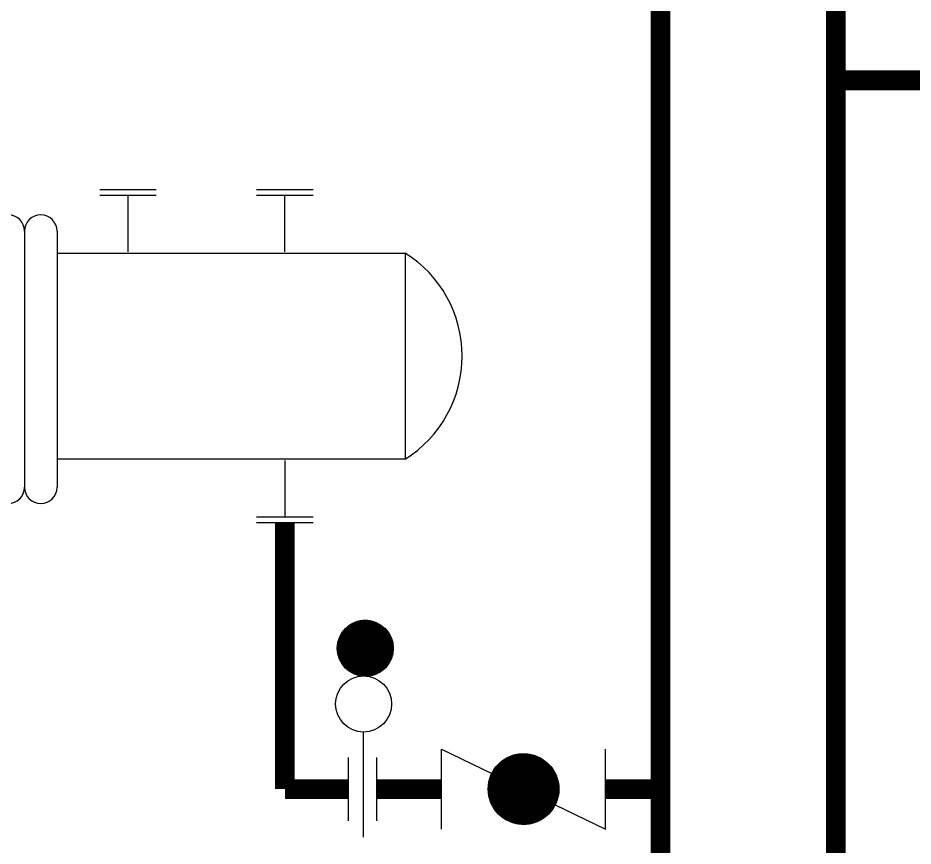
# Model space of a CAD drawing. Extents: x -22909.9 to -22897.8, y -4.7 to 4.1.
# Drawn here: x -22905.617 to -22904.935, y -1.398 to -0.768 of the extents above; entities that cross this region are included whole.
import ezdxf

# ---------------------------------------------------------------- set-up
doc = ezdxf.new("R2010")
doc.units = 0
doc.header["$MEASUREMENT"] = 0
doc.layers.get('0').update_dxf_attribs({"linetype": 'CONTINUOUS'})
doc.layers.add('CALOR', color=1, linetype='CONTINUOUS')
doc.layers.add('DESCARGA', color=5, linetype='CONTINUOUS')

# ---------------------------------------------------------------- blocks, each defined once
blk = doc.blocks.new('*X13')
at = {"color": 0}
for p, q in [((7.65391, 3.76288), (7.68126, 3.79023)), ((7.65391, 3.76306), (7.68109, 3.79023)), ((7.65391, 3.76323), (7.68091, 3.79023)), ((7.65391, 3.76341), (7.68073, 3.79023)), ((7.65391, 3.76359), (7.68056, 3.79023)), ((7.65391, 3.76376), (7.68038, 3.79023)), ((7.65392, 3.76271), (7.68143, 3.79023)), ((7.65392, 3.76395), (7.6802, 3.79023)), ((7.65392, 3.76254), (7.68161, 3.79022)), ((7.65392, 3.76413), (7.68002, 3.79022)), ((7.65393, 3.76236), (7.68178, 3.79022)), ((7.65393, 3.76219), (7.68195, 3.79021)), ((7.65393, 3.76431), (7.67983, 3.79021)), ((7.65393, 3.76449), (7.67965, 3.79021)), ((7.65394, 3.76202), (7.68212, 3.7902)), ((7.65394, 3.76468), (7.67946, 3.7902)), ((7.65395, 3.76186), (7.68229, 3.79019)), ((7.65395, 3.76487), (7.67928, 3.79019)), ((7.65396, 3.76169), (7.68245, 3.79018)), ((7.65396, 3.76505), (7.67909, 3.79018)), ((7.65397, 3.76152), (7.68262, 3.79017)), ((7.65398, 3.76136), (7.68278, 3.79016)), ((7.65398, 3.76524), (7.6789, 3.79016)), ((7.65399, 3.76119), (7.68295, 3.79015)), ((7.65399, 3.76544), (7.67871, 3.79015)), ((7.65401, 3.76103), (7.68311, 3.79014)), ((7.65401, 3.76563), (7.67851, 3.79013)), ((7.65402, 3.76087), (7.68327, 3.79012)), ((7.65403, 3.76582), (7.67832, 3.79012)), ((7.65404, 3.76071), (7.68344, 3.79011)), ((7.65404, 3.76602), (7.67812, 3.7901)), ((7.65405, 3.76055), (7.6836, 3.79009)), ((7.65406, 3.76622), (7.67793, 3.79008)), ((7.65407, 3.76039), (7.68376, 3.79007)), ((7.65409, 3.76023), (7.68391, 3.79005)), ((7.65409, 3.76641), (7.67773, 3.79005)), ((7.65411, 3.76007), (7.68407, 3.79004)), ((7.65411, 3.76661), (7.67753, 3.79003)), ((7.65413, 3.75991), (7.68423, 3.79002)), ((7.65414, 3.76682), (7.67732, 3.79)), ((7.65415, 3.75976), (7.68439, 3.79)), ((7.65416, 3.76702), (7.67712, 3.78998)), ((7.65417, 3.7596), (7.68454, 3.78997)), ((7.65419, 3.75945), (7.6847, 3.78995)), ((7.65419, 3.76723), (7.67691, 3.78995)), ((7.65421, 3.75929), (7.68485, 3.78993)), ((7.65423, 3.76744), (7.67671, 3.78992)), ((7.65424, 3.75914), (7.685, 3.78991)), ((7.65426, 3.75899), (7.68516, 3.78988)), ((7.65426, 3.76765), (7.6765, 3.78988)), ((7.65429, 3.75883), (7.68531, 3.78986)), ((7.65429, 3.76786), (7.67628, 3.78985)), ((7.65431, 3.75868), (7.68546, 3.78983)), ((7.65433, 3.76807), (7.67607, 3.78981)), ((7.65434, 3.75853), (7.68561, 3.7898)), ((7.65437, 3.75838), (7.68576, 3.78978)), ((7.65437, 3.76829), (7.67585, 3.78977)), ((7.65439, 3.75824), (7.68591, 3.78975)), ((7.65441, 3.76851), (7.67563, 3.78973)), ((7.65442, 3.75809), (7.68605, 3.78972)), ((7.65445, 3.75794), (7.6862, 3.78969)), ((7.65446, 3.76873), (7.67541, 3.78968)), ((7.65448, 3.75779), (7.68635, 3.78966)), ((7.6545, 3.76895), (7.67519, 3.78964)), ((7.65451, 3.75765), (7.68649, 3.78963)), ((7.65455, 3.7575), (7.68664, 3.7896)), ((7.65455, 3.76918), (7.67496, 3.78959)), ((7.65458, 3.75736), (7.68678, 3.78956)), ((7.65461, 3.76941), (7.67473, 3.78954)), ((7.65461, 3.75722), (7.68693, 3.78953)), ((7.65464, 3.75707), (7.68707, 3.7895)), ((7.65466, 3.76964), (7.6745, 3.78948)), ((7.65468, 3.75693), (7.68721, 3.78946)), ((7.65471, 3.75679), (7.68735, 3.78943)), ((7.65472, 3.76987), (7.67427, 3.78942)), ((7.65475, 3.75665), (7.68749, 3.78939)), ((7.65478, 3.77011), (7.67403, 3.78936)), ((7.65479, 3.75651), (7.68764, 3.78936)), ((7.65482, 3.75637), (7.68777, 3.78932)), ((7.65484, 3.77035), (7.67379, 3.7893)), ((7.65486, 3.75623), (7.68791, 3.78928)), ((7.6549, 3.75609), (7.68805, 3.78924)), ((7.65491, 3.7706), (7.67355, 3.78923)), ((7.65494, 3.75595), (7.68819, 3.7892)), ((7.65498, 3.75581), (7.68833, 3.78916)), ((7.65498, 3.77084), (7.6733, 3.78916)), ((7.65502, 3.75568), (7.68846, 3.78912)), ((7.65506, 3.7711), (7.67305, 3.78909)), ((7.65506, 3.75554), (7.6886, 3.78908)), ((7.6551, 3.75541), (7.68874, 3.78904)), ((7.65513, 3.77135), (7.67279, 3.78901)), ((7.65514, 3.75527), (7.68887, 3.789)), ((7.65518, 3.75514), (7.68901, 3.78896)), ((7.65522, 3.77161), (7.67253, 3.78892)), ((7.65523, 3.755), (7.68914, 3.78891)), ((7.65527, 3.75487), (7.68927, 3.78887)), ((7.6553, 3.77187), (7.67227, 3.78884)), ((7.65532, 3.75474), (7.6894, 3.78883)), ((7.65536, 3.75461), (7.68954, 3.78878)), ((7.6554, 3.77214), (7.672, 3.78875)), ((7.65541, 3.75447), (7.68967, 3.78874)), ((7.65545, 3.75434), (7.6898, 3.78869)), ((7.65549, 3.77241), (7.67173, 3.78865)), ((7.6555, 3.75421), (7.68993, 3.78864)), ((7.65554, 3.75408), (7.69006, 3.7886)), ((7.65559, 3.75395), (7.69019, 3.78855)), ((7.65559, 3.77269), (7.67145, 3.78855)), ((7.65564, 3.75383), (7.69032, 3.7885)), ((7.65569, 3.7537), (7.69044, 3.78845)), ((7.6557, 3.77298), (7.67116, 3.78844)), ((7.65574, 3.75357), (7.69057, 3.7884)), ((7.65579, 3.75344), (7.6907, 3.78835)), ((7.65581, 3.77327), (7.67087, 3.78833)), ((7.65584, 3.75332), (7.69083, 3.7883)), ((7.65589, 3.75319), (7.69095, 3.78825)), ((7.65593, 3.77356), (7.67058, 3.78821)), ((7.65594, 3.75306), (7.69108, 3.7882)), ((7.65599, 3.75294), (7.6912, 3.78815)), ((7.65605, 3.75282), (7.69133, 3.7881)), ((7.65606, 3.77387), (7.67027, 3.78808)), ((7.6561, 3.75269), (7.69145, 3.78804)), ((7.65615, 3.75257), (7.69157, 3.78799)), ((7.6562, 3.77418), (7.66996, 3.78794)), ((7.65621, 3.75245), (7.6917, 3.78794)), ((7.65626, 3.75232), (7.69182, 3.78788)), ((7.65631, 3.7522), (7.69194, 3.78783)), ((7.65634, 3.7745), (7.66964, 3.7878)), ((7.65637, 3.75208), (7.69206, 3.78777)), ((7.65643, 3.75196), (7.69218, 3.78772)), ((7.65648, 3.75184), (7.6923, 3.78766)), ((7.65649, 3.77483), (7.66931, 3.78765)), ((7.65654, 3.75172), (7.69242, 3.7876)), ((7.6566, 3.7516), (7.69254, 3.78755)), ((7.65665, 3.75148), (7.69266, 3.78749)), ((7.65666, 3.77517), (7.66897, 3.78748)), ((7.65671, 3.75136), (7.69278, 3.78743)), ((7.65677, 3.75124), (7.6929, 3.78737)), ((7.65683, 3.75113), (7.69301, 3.78731)), ((7.65684, 3.77553), (7.66862, 3.78731)), ((7.65689, 3.75101), (7.69313, 3.78725)), ((7.65695, 3.75089), (7.69325, 3.78719)), ((7.65701, 3.75078), (7.69336, 3.78713)), ((7.65703, 3.77589), (7.66825, 3.78712)), ((7.65707, 3.75066), (7.69348, 3.78707)), ((7.65714, 3.75055), (7.69359, 3.78701)), ((7.6572, 3.75043), (7.69371, 3.78694)), ((7.65723, 3.77628), (7.66787, 3.78691)), ((7.65726, 3.75032), (7.69382, 3.78688)), ((7.65732, 3.7502), (7.69394, 3.78682)), ((7.65739, 3.75009), (7.69405, 3.78676)), ((7.65745, 3.74998), (7.69416, 3.78669)), ((7.65746, 3.77668), (7.66746, 3.78668)), ((7.65752, 3.74987), (7.69428, 3.78663)), ((7.65758, 3.74975), (7.69439, 3.78656)), ((7.65765, 3.74964), (7.6945, 3.7865)), ((7.65771, 3.7771), (7.66704, 3.78644)), ((7.65771, 3.74953), (7.69461, 3.78643)), ((7.65778, 3.74942), (7.69472, 3.78636)), ((7.65784, 3.74931), (7.69483, 3.7863)), ((7.65791, 3.7492), (7.69494, 3.78623)), ((7.65798, 3.74909), (7.69505, 3.78616)), ((7.65798, 3.77756), (7.66659, 3.78616)), ((7.65805, 3.74898), (7.69516, 3.78609)), ((7.65812, 3.74888), (7.69527, 3.78603)), ((7.65818, 3.74877), (7.69537, 3.78596)), ((7.65825, 3.74866), (7.69548, 3.78589)), ((7.65829, 3.77805), (7.6661, 3.78585)), ((7.65832, 3.74855), (7.69559, 3.78582)), ((7.65839, 3.74845), (7.69569, 3.78575)), ((7.65846, 3.74834), (7.6958, 3.78568)), ((7.65854, 3.74824), (7.69591, 3.78561)), ((7.65861, 3.74813), (7.69601, 3.78553)), ((7.65865, 3.77858), (7.66556, 3.78549)), ((7.65868, 3.74803), (7.69612, 3.78546)), ((7.65875, 3.74792), (7.69622, 3.78539)), ((7.65882, 3.74782), (7.69632, 3.78532)), ((7.6589, 3.74771), (7.69643, 3.78524)), ((7.65897, 3.74761), (7.69653, 3.78517)), ((7.65905, 3.74751), (7.69663, 3.7851)), ((7.65908, 3.77919), (7.66495, 3.78506)), ((7.65912, 3.74741), (7.69674, 3.78502)), ((7.6592, 3.7473), (7.69684, 3.78495)), ((7.65927, 3.7472), (7.69694, 3.78487)), ((7.65935, 3.7471), (7.69704, 3.78479)), ((7.65942, 3.747), (7.69714, 3.78472)), ((7.6595, 3.7469), (7.69724, 3.78464)), ((7.65958, 3.7468), (7.69734, 3.78456)), ((7.65963, 3.77992), (7.66423, 3.78451)), ((7.65965, 3.7467), (7.69744, 3.78449)), ((7.65973, 3.7466), (7.69754, 3.78441)), ((7.65981, 3.74651), (7.69764, 3.78433)), ((7.65989, 3.74641), (7.69773, 3.78425)), ((7.65997, 3.74631), (7.69783, 3.78417)), ((7.66005, 3.74621), (7.69793, 3.78409)), ((7.66013, 3.74612), (7.69803, 3.78401)), ((7.66021, 3.74602), (7.69812, 3.78393)), ((7.66029, 3.74592), (7.69822, 3.78385)), ((7.66037, 3.74583), (7.69831, 3.78377)), ((7.66045, 3.74573), (7.69841, 3.78369)), ((7.66045, 3.78091), (7.66323, 3.78369)), ((7.66054, 3.74564), (7.6985, 3.78361)), ((7.66062, 3.74554), (7.6986, 3.78352)), ((7.6607, 3.74545), (7.69869, 3.78344)), ((7.66078, 3.74536), (7.69878, 3.78336)), ((7.66087, 3.74526), (7.69888, 3.78327)), ((7.66095, 3.74517), (7.69897, 3.78319)), ((7.66104, 3.74508), (7.69906, 3.78311)), ((7.66112, 3.74499), (7.69915, 3.78302)), ((7.66121, 3.7449), (7.69925, 3.78293)), ((7.66129, 3.74481), (7.69934, 3.78285)), ((7.66138, 3.74471), (7.69943, 3.78276)), ((7.66147, 3.74462), (7.69952, 3.78268)), ((7.66155, 3.74454), (7.69961, 3.78259)), ((7.66164, 3.74445), (7.6997, 3.7825)), ((7.66173, 3.74436), (7.69979, 3.78241)), ((7.66182, 3.74427), (7.69987, 3.78233)), ((7.66191, 3.74418), (7.69996, 3.78224)), ((7.66199, 3.74409), (7.70005, 3.78215)), ((7.66208, 3.74401), (7.70014, 3.78206)), ((7.66217, 3.74392), (7.70022, 3.78197)), ((7.66226, 3.74383), (7.70031, 3.78188)), ((7.66236, 3.74375), (7.7004, 3.78179)), ((7.66245, 3.74366), (7.70048, 3.7817)), ((7.66254, 3.74358), (7.70057, 3.7816)), ((7.66263, 3.74349), (7.70065, 3.78151)), ((7.66272, 3.74341), (7.70074, 3.78142)), ((7.66282, 3.74332), (7.70082, 3.78133)), ((7.66291, 3.74324), (7.7009, 3.78123)), ((7.663, 3.74316), (7.70099, 3.78114)), ((7.6631, 3.74307), (7.70107, 3.78105)), ((7.66319, 3.74299), (7.70115, 3.78095)), ((7.66329, 3.74291), (7.70123, 3.78086)), ((7.66338, 3.74283), (7.70131, 3.78076)), ((7.66348, 3.74275), (7.7014, 3.78067)), ((7.66357, 3.74267), (7.70148, 3.78057)), ((7.66367, 3.74259), (7.70156, 3.78047)), ((7.66377, 3.74251), (7.70164, 3.78038)), ((7.66386, 3.74243), (7.70172, 3.78028)), ((7.66396, 3.74235), (7.70179, 3.78018)), ((7.66406, 3.74227), (7.70187, 3.78008)), ((7.66416, 3.74219), (7.70195, 3.77998)), ((7.66426, 3.74211), (7.70203, 3.77988)), ((7.66436, 3.74204), (7.70211, 3.77979)), ((7.66446, 3.74196), (7.70218, 3.77969)), ((7.66456, 3.74188), (7.70226, 3.77958)), ((7.66466, 3.74181), (7.70234, 3.77948)), ((7.66476, 3.74173), (7.70241, 3.77938)), ((7.66486, 3.74166), (7.70249, 3.77928)), ((7.66496, 3.74158), (7.70256, 3.77918)), ((7.66506, 3.74151), (7.70264, 3.77908)), ((7.66517, 3.74143), (7.70271, 3.77897)), ((7.66527, 3.74136), (7.70278, 3.77887)), ((7.66537, 3.74129), (7.70286, 3.77877)), ((7.66548, 3.74121), (7.70293, 3.77866)), ((7.66558, 3.74114), (7.703, 3.77856)), ((7.66569, 3.74107), (7.70307, 3.77845)), ((7.66579, 3.741), (7.70314, 3.77835)), ((7.6659, 3.74093), (7.70322, 3.77824)), ((7.66601, 3.74086), (7.70329, 3.77814)), ((7.66611, 3.74079), (7.70336, 3.77803)), ((7.66622, 3.74072), (7.70343, 3.77792)), ((7.66633, 3.74065), (7.70349, 3.77781)), ((7.66644, 3.74058), (7.70356, 3.77771)), ((7.66654, 3.74051), (7.70363, 3.7776)), ((7.66665, 3.74044), (7.7037, 3.77749)), ((7.66676, 3.74038), (7.70377, 3.77738)), ((7.66687, 3.74031), (7.70383, 3.77727)), ((7.66698, 3.74024), (7.7039, 3.77716)), ((7.66709, 3.74018), (7.70397, 3.77705)), ((7.6672, 3.74011), (7.70403, 3.77694)), ((7.66732, 3.74005), (7.7041, 3.77683)), ((7.66743, 3.73998), (7.70416, 3.77671)), ((7.66754, 3.73992), (7.70423, 3.7766)), ((7.66765, 3.73985), (7.70429, 3.77649)), ((7.66777, 3.73979), (7.70435, 3.77637)), ((7.66788, 3.73973), (7.70442, 3.77626)), ((7.668, 3.73966), (7.70448, 3.77615)), ((7.66811, 3.7396), (7.70454, 3.77603)), ((7.66823, 3.73954), (7.7046, 3.77592)), ((7.66834, 3.73948), (7.70466, 3.7758)), ((7.66846, 3.73942), (7.70472, 3.77568)), ((7.66857, 3.73936), (7.70478, 3.77557)), ((7.66869, 3.7393), (7.70484, 3.77545)), ((7.66881, 3.73924), (7.7049, 3.77533)), ((7.66893, 3.73918), (7.70496, 3.77521)), ((7.66905, 3.73912), (7.70502, 3.7751)), ((7.66917, 3.73907), (7.70508, 3.77498)), ((7.66929, 3.73901), (7.70513, 3.77486)), ((7.66941, 3.73895), (7.70519, 3.77474)), ((7.66953, 3.7389), (7.70525, 3.77462)), ((7.66965, 3.73884), (7.7053, 3.77449)), ((7.66977, 3.73879), (7.70536, 3.77437)), ((7.66989, 3.73873), (7.70541, 3.77425)), ((7.67001, 3.73868), (7.70546, 3.77413)), ((7.67014, 3.73862), (7.70552, 3.774)), ((7.67026, 3.73857), (7.70557, 3.77388)), ((7.67038, 3.73852), (7.70562, 3.77376)), ((7.67051, 3.73847), (7.70568, 3.77363)), ((7.67063, 3.73841), (7.70573, 3.77351)), ((7.67076, 3.73836), (7.70578, 3.77338)), ((7.67089, 3.73831), (7.70583, 3.77326)), ((7.67101, 3.73826), (7.70588, 3.77313)), ((7.67114, 3.73821), (7.70593, 3.773)), ((7.67127, 3.73816), (7.70598, 3.77287)), ((7.6714, 3.73812), (7.70603, 3.77274)), ((7.67153, 3.73807), (7.70607, 3.77262)), ((7.67166, 3.73802), (7.70612, 3.77249)), ((7.67179, 3.73797), (7.70617, 3.77236)), ((7.67192, 3.73793), (7.70621, 3.77223)), ((7.67205, 3.73788), (7.70626, 3.77209)), ((7.67218, 3.73784), (7.7063, 3.77196)), ((7.67231, 3.73779), (7.70635, 3.77183)), ((7.67244, 3.73775), (7.70639, 3.7717)), ((7.67258, 3.73771), (7.70644, 3.77156)), ((7.67271, 3.73766), (7.70648, 3.77143)), ((7.67285, 3.73762), (7.70652, 3.7713)), ((7.67298, 3.73758), (7.70656, 3.77116)), ((7.67312, 3.73754), (7.7066, 3.77102)), ((7.67325, 3.7375), (7.70664, 3.77089)), ((7.67339, 3.73746), (7.70668, 3.77075)), ((7.67353, 3.73742), (7.70672, 3.77061)), ((7.67367, 3.73738), (7.70676, 3.77047)), ((7.67381, 3.73734), (7.7068, 3.77034)), ((7.67395, 3.73731), (7.70684, 3.7702)), ((7.67409, 3.73727), (7.70687, 3.77006)), ((7.67423, 3.73723), (7.70691, 3.76992)), ((7.67437, 3.7372), (7.70694, 3.76977)), ((7.67451, 3.73716), (7.70698, 3.76963)), ((7.67465, 3.73713), (7.70701, 3.76949)), ((7.6748, 3.7371), (7.70705, 3.76935)), ((7.67494, 3.73706), (7.70708, 3.7692)), ((7.67508, 3.73703), (7.70711, 3.76906)), ((7.67523, 3.737), (7.70714, 3.76891)), ((7.67538, 3.73697), (7.70717, 3.76877)), ((7.67552, 3.73694), (7.7072, 3.76862)), ((7.67567, 3.73691), (7.70723, 3.76847)), ((7.67582, 3.73688), (7.70726, 3.76832)), ((7.67597, 3.73685), (7.70729, 3.76817)), ((7.67612, 3.73683), (7.70732, 3.76802)), ((7.67627, 3.7368), (7.70734, 3.76787)), ((7.67642, 3.73677), (7.70737, 3.76772)), ((7.67657, 3.73675), (7.70739, 3.76757)), ((7.67672, 3.73673), (7.70742, 3.76742)), ((7.67688, 3.7367), (7.70744, 3.76726)), ((7.67703, 3.73668), (7.70746, 3.76711)), ((7.67719, 3.73666), (7.70748, 3.76695)), ((7.67734, 3.73664), (7.7075, 3.7668)), ((7.6775, 3.73662), (7.70752, 3.76664)), ((7.67766, 3.7366), (7.70754, 3.76648)), ((7.67782, 3.73658), (7.70756, 3.76633)), ((7.67798, 3.73656), (7.70758, 3.76617)), ((7.67814, 3.73655), (7.7076, 3.76601)), ((7.6783, 3.73653), (7.70761, 3.76584)), ((7.67846, 3.73652), (7.70763, 3.76568)), ((7.67862, 3.7365), (7.70764, 3.76552)), ((7.67879, 3.73649), (7.70765, 3.76536)), ((7.67895, 3.73648), (7.70766, 3.76519)), ((7.67912, 3.73647), (7.70768, 3.76503)), ((7.67928, 3.73646), (7.70769, 3.76486)), ((7.67945, 3.73645), (7.70769, 3.76469)), ((7.67962, 3.73644), (7.7077, 3.76452)), ((7.67979, 3.73643), (7.70771, 3.76435)), ((7.67996, 3.73643), (7.70772, 3.76418)), ((7.68013, 3.73642), (7.70772, 3.76401)), ((7.68031, 3.73642), (7.70772, 3.76384)), ((7.68048, 3.73641), (7.70773, 3.76366)), ((7.68065, 3.73641), (7.70773, 3.76349)), ((7.68083, 3.73641), (7.70773, 3.76331)), ((7.68101, 3.73641), (7.70773, 3.76313)), ((7.68119, 3.73641), (7.70773, 3.76296)), ((7.68137, 3.73642), (7.70772, 3.76278)), ((7.68155, 3.73642), (7.70772, 3.76259)), ((7.68173, 3.73643), (7.70771, 3.76241)), ((7.68191, 3.73643), (7.70771, 3.76223)), ((7.6821, 3.73644), (7.7077, 3.76204)), ((7.68228, 3.73645), (7.70769, 3.76186)), ((7.68247, 3.73646), (7.70768, 3.76167)), ((7.68266, 3.73648), (7.70767, 3.76148)), ((7.68285, 3.73649), (7.70765, 3.76129)), ((7.68304, 3.7365), (7.70764, 3.7611)), ((7.68324, 3.73652), (7.70762, 3.7609)), ((7.68343, 3.73654), (7.7076, 3.76071)), ((7.68363, 3.73656), (7.70758, 3.76051)), ((7.68383, 3.73658), (7.70756, 3.76031)), ((7.68403, 3.7366), (7.70754, 3.76011)), ((7.68423, 3.73663), (7.70751, 3.75991)), ((7.68443, 3.73666), (7.70749, 3.75971)), ((7.68464, 3.73668), (7.70746, 3.7595)), ((7.68485, 3.73672), (7.70743, 3.7593)), ((7.68506, 3.73675), (7.70739, 3.75909)), ((7.68527, 3.73678), (7.70736, 3.75888)), ((7.68548, 3.73682), (7.70732, 3.75866)), ((7.6857, 3.73686), (7.70728, 3.75845)), ((7.68591, 3.7369), (7.70724, 3.75823)), ((7.68613, 3.73694), (7.7072, 3.75801)), ((7.68636, 3.73699), (7.70715, 3.75779)), ((7.68658, 3.73704), (7.70711, 3.75756)), ((7.68681, 3.73709), (7.70705, 3.75733)), ((7.68704, 3.73714), (7.707, 3.7571)), ((7.68727, 3.7372), (7.70694, 3.75687)), ((7.68751, 3.73726), (7.70688, 3.75663)), ((7.68775, 3.73732), (7.70682, 3.75639)), ((7.68799, 3.73739), (7.70676, 3.75615)), ((7.68824, 3.73745), (7.70669, 3.7559)), ((7.68849, 3.73753), (7.70661, 3.75565)), ((7.68874, 3.7376), (7.70654, 3.7554)), ((7.689, 3.73769), (7.70646, 3.75514)), ((7.68926, 3.73777), (7.70637, 3.75488)), ((7.68953, 3.73786), (7.70628, 3.75462)), ((7.6898, 3.73795), (7.70619, 3.75434)), ((7.69007, 3.73805), (7.70609, 3.75407)), ((7.69036, 3.73816), (7.70598, 3.75379)), ((7.69064, 3.73827), (7.70587, 3.7535)), ((7.69094, 3.73839), (7.70576, 3.75321)), ((7.69124, 3.73851), (7.70563, 3.7529)), ((7.69155, 3.73864), (7.7055, 3.7526)), ((7.69186, 3.73878), (7.70536, 3.75228)), ((7.69219, 3.73893), (7.70521, 3.75195)), ((7.69253, 3.73909), (7.70505, 3.75162)), ((7.69287, 3.73926), (7.70488, 3.75127)), ((7.69324, 3.73945), (7.70469, 3.75091)), ((7.69361, 3.73965), (7.70449, 3.75053)), ((7.69401, 3.73986), (7.70428, 3.75014)), ((7.69442, 3.7401), (7.70404, 3.74972)), ((7.69486, 3.74037), (7.70378, 3.74928)), ((7.69533, 3.74066), (7.70348, 3.74881)), ((7.69585, 3.741), (7.70314, 3.74829)), ((7.69642, 3.7414), (7.70274, 3.74772)), ((7.69709, 3.74189), (7.70225, 3.74705)), ((7.69794, 3.74256), (7.70158, 3.7462))]:
    blk.add_line(p, q, dxfattribs=at)
blk = doc.blocks.new('HEATER')
for p, q in [((3.558617, 6.455631), (5.708442, 6.455631)), ((3.558617, 6.241044), (5.708442, 6.241044)), ((4.63353, 4.092669), (4.63353, 6.241044)), ((10.844136, 6.455631), (12.993962, 6.455631)), ((10.844136, 6.241044), (12.993962, 6.241044)), ((11.919049, 4.092669), (11.919049, 6.241044)), ((16.815874, 6.455631), (18.965699, 6.455631)), ((16.815874, 6.241044), (18.965699, 6.241044)), ((17.890786, 4.092669), (17.890786, 6.241044)), ((0, 4.872876), (0, -4.872876)), ((1.241852, 4.872876), (1.241852, -4.872876)), ((1.241852, 4.872876), (1.241852, -4.872876)), ((2.483704, 4.872876), (2.483704, -4.872876)), ((6.73585, 4.872877), (6.73585, -4.872876)), ((7.977702, 4.872877), (7.977702, -4.872876)), ((7.977702, 4.872877), (7.977702, -4.872876)), ((9.219555, 4.872877), (9.219555, -4.872876)), ((2.483704, 4.041133), (6.73585, 4.041133)), ((9.219555, 4.041133), (22.468186, 4.041133)), ((22.468186, 4.041133), (22.468186, -3.802424)), ((6.73585, -3.802424), (2.483704, -3.802424)), ((4.63353, -3.853959), (4.63353, -6.002335)), ((22.468186, -3.802424), (9.219555, -3.802424)), ((17.890786, -3.853959), (17.890786, -6.002335)), ((3.558617, -6.002335), (5.708442, -6.002335)), ((16.815874, -6.002335), (18.965699, -6.002335)), ((3.558617, -6.216922), (5.708442, -6.216922)), ((16.815874, -6.216922), (18.965699, -6.216922))]:
    blk.add_line(p, q)
for centre, radius, start, end in [((0.620926, 4.872876), 0.620926, 0, 180), ((1.862778, 4.872876), 0.620926, 0, 180), ((7.356776, 4.872877), 0.620926, 0, 180), ((8.598628, 4.872877), 0.620926, 0, 180), ((20.013979, 0.119355), 4.62639, 302.037895, 57.962105), ((0.620926, -4.872876), 0.620926, 180, 0), ((1.862778, -4.872876), 0.620926, 180, 0), ((7.356776, -4.872876), 0.620926, 180, 0), ((8.598628, -4.872876), 0.620926, 180, 0)]:
    blk.add_arc(centre, radius, start, end)
blk = doc.blocks.new('*X15')
at = {"color": 0}
for p, q in [((7.539, 3.87018), (7.56069, 3.89187)), ((7.539, 3.87035), (7.56052, 3.89187)), ((7.539, 3.87053), (7.56034, 3.89187)), ((7.539, 3.87071), (7.56016, 3.89187)), ((7.539, 3.87089), (7.55998, 3.89187)), ((7.53901, 3.86983), (7.56104, 3.89186)), ((7.53901, 3.87001), (7.56087, 3.89186)), ((7.53901, 3.87107), (7.5598, 3.89186)), ((7.53901, 3.87125), (7.55962, 3.89186)), ((7.53902, 3.86966), (7.56121, 3.89185)), ((7.53902, 3.87143), (7.55944, 3.89185)), ((7.53903, 3.86949), (7.56138, 3.89185)), ((7.53903, 3.86933), (7.56154, 3.89184)), ((7.53903, 3.87162), (7.55925, 3.89184)), ((7.53904, 3.86916), (7.56171, 3.89183)), ((7.53904, 3.87181), (7.55907, 3.89183)), ((7.53905, 3.87199), (7.55888, 3.89182)), ((7.53906, 3.86899), (7.56188, 3.89182)), ((7.53906, 3.87218), (7.55869, 3.89181)), ((7.53907, 3.86883), (7.56204, 3.8918)), ((7.53908, 3.86867), (7.5622, 3.89179)), ((7.53908, 3.87238), (7.55849, 3.89179)), ((7.5391, 3.86851), (7.56237, 3.89177)), ((7.5391, 3.87257), (7.5583, 3.89177)), ((7.53911, 3.86834), (7.56253, 3.89176)), ((7.53912, 3.87277), (7.5581, 3.89175)), ((7.53913, 3.86818), (7.56269, 3.89174)), ((7.53914, 3.87297), (7.5579, 3.89173)), ((7.53915, 3.86803), (7.56284, 3.89172)), ((7.53916, 3.87317), (7.5577, 3.89171)), ((7.53917, 3.86787), (7.563, 3.8917)), ((7.53919, 3.86771), (7.56316, 3.89168)), ((7.53919, 3.87337), (7.5575, 3.89168)), ((7.53921, 3.86756), (7.56331, 3.89166)), ((7.53922, 3.87358), (7.55729, 3.89165)), ((7.53923, 3.8674), (7.56347, 3.89164)), ((7.53925, 3.86725), (7.56362, 3.89162)), ((7.53925, 3.87378), (7.55709, 3.89162)), ((7.53928, 3.8671), (7.56377, 3.89159)), ((7.53928, 3.87399), (7.55688, 3.89159)), ((7.5393, 3.86694), (7.56393, 3.89157)), ((7.53932, 3.87421), (7.55666, 3.89155)), ((7.53933, 3.86679), (7.56408, 3.89154)), ((7.53936, 3.86664), (7.56423, 3.89151)), ((7.53936, 3.87442), (7.55645, 3.89151)), ((7.53939, 3.8665), (7.56438, 3.89149)), ((7.5394, 3.87464), (7.55623, 3.89147)), ((7.53941, 3.86635), (7.56452, 3.89146)), ((7.53944, 3.8662), (7.56467, 3.89143)), ((7.53944, 3.87486), (7.55601, 3.89143)), ((7.53947, 3.86606), (7.56482, 3.8914)), ((7.53949, 3.87509), (7.55578, 3.89138)), ((7.53951, 3.86591), (7.56496, 3.89136)), ((7.53954, 3.86577), (7.5651, 3.89133)), ((7.53954, 3.87531), (7.55556, 3.89133)), ((7.53957, 3.86562), (7.56525, 3.8913)), ((7.5396, 3.87555), (7.55532, 3.89127)), ((7.53961, 3.86548), (7.56539, 3.89126)), ((7.53964, 3.86534), (7.56553, 3.89123)), ((7.53965, 3.87578), (7.55509, 3.89122)), ((7.53968, 3.8652), (7.56567, 3.89119)), ((7.53971, 3.86506), (7.56581, 3.89116)), ((7.53972, 3.87602), (7.55485, 3.89115)), ((7.53975, 3.86492), (7.56595, 3.89112)), ((7.53978, 3.87626), (7.55461, 3.89109)), ((7.53979, 3.86478), (7.56609, 3.89108)), ((7.53983, 3.86464), (7.56623, 3.89104)), ((7.53985, 3.87651), (7.55436, 3.89102)), ((7.53987, 3.8645), (7.56637, 3.891)), ((7.53991, 3.86437), (7.5665, 3.89096)), ((7.53993, 3.87676), (7.55411, 3.89094)), ((7.53995, 3.86423), (7.56664, 3.89092)), ((7.53999, 3.8641), (7.56677, 3.89088)), ((7.54001, 3.87702), (7.55385, 3.89086)), ((7.54004, 3.86396), (7.56691, 3.89083)), ((7.54008, 3.86383), (7.56704, 3.89079)), ((7.54009, 3.87728), (7.55359, 3.89078)), ((7.54012, 3.8637), (7.56717, 3.89075)), ((7.54017, 3.86357), (7.5673, 3.8907)), ((7.54019, 3.87755), (7.55332, 3.89068)), ((7.54021, 3.86344), (7.56743, 3.89066)), ((7.54026, 3.86331), (7.56756, 3.89061)), ((7.54028, 3.87782), (7.55305, 3.89059)), ((7.54031, 3.86318), (7.56769, 3.89056)), ((7.54036, 3.86305), (7.56782, 3.89051)), ((7.54039, 3.87811), (7.55277, 3.89048)), ((7.5404, 3.86292), (7.56795, 3.89047)), ((7.54045, 3.86279), (7.56808, 3.89042)), ((7.5405, 3.86266), (7.56821, 3.89037)), ((7.5405, 3.87839), (7.55248, 3.89037)), ((7.54055, 3.86254), (7.56833, 3.89032)), ((7.54061, 3.86241), (7.56846, 3.89027)), ((7.54062, 3.87869), (7.55218, 3.89025)), ((7.54066, 3.86229), (7.56858, 3.89021)), ((7.54071, 3.86216), (7.56871, 3.89016)), ((7.54075, 3.879), (7.55187, 3.89012)), ((7.54076, 3.86204), (7.56883, 3.89011)), ((7.54082, 3.86192), (7.56895, 3.89005)), ((7.54087, 3.86179), (7.56908, 3.89)), ((7.54089, 3.87931), (7.55156, 3.88998)), ((7.54093, 3.86167), (7.5692, 3.88994)), ((7.54098, 3.86155), (7.56932, 3.88989)), ((7.54104, 3.86143), (7.56944, 3.88983)), ((7.54104, 3.87964), (7.55123, 3.88983)), ((7.5411, 3.86131), (7.56956, 3.88978)), ((7.54115, 3.86119), (7.56968, 3.88972)), ((7.54121, 3.86107), (7.5698, 3.88966)), ((7.54121, 3.87998), (7.55089, 3.88966)), ((7.54127, 3.86096), (7.56991, 3.8896)), ((7.54133, 3.86084), (7.57003, 3.88954)), ((7.54139, 3.86072), (7.57015, 3.88948)), ((7.54139, 3.88034), (7.55053, 3.88948)), ((7.54145, 3.86061), (7.57027, 3.88942)), ((7.54151, 3.86049), (7.57038, 3.88936)), ((7.54157, 3.86038), (7.5705, 3.8893)), ((7.54159, 3.88072), (7.55015, 3.88928)), ((7.54164, 3.86026), (7.57061, 3.88924)), ((7.5417, 3.86015), (7.57072, 3.88917)), ((7.54176, 3.86003), (7.57084, 3.88911)), ((7.54181, 3.88112), (7.54975, 3.88906)), ((7.54183, 3.85992), (7.57095, 3.88904)), ((7.54189, 3.85981), (7.57106, 3.88898)), ((7.54196, 3.8597), (7.57117, 3.88891)), ((7.54202, 3.85959), (7.57128, 3.88885)), ((7.54206, 3.88155), (7.54933, 3.88881)), ((7.54209, 3.85948), (7.57139, 3.88878)), ((7.54216, 3.85937), (7.5715, 3.88872)), ((7.54222, 3.85926), (7.57161, 3.88865)), ((7.54229, 3.85915), (7.57172, 3.88858)), ((7.54235, 3.88201), (7.54886, 3.88852)), ((7.54236, 3.85904), (7.57183, 3.88851)), ((7.54243, 3.85893), (7.57194, 3.88844)), ((7.5425, 3.85883), (7.57204, 3.88837)), ((7.54257, 3.85872), (7.57215, 3.8883)), ((7.54264, 3.85861), (7.57226, 3.88823)), ((7.54269, 3.88253), (7.54834, 3.88818)), ((7.54271, 3.85851), (7.57236, 3.88816)), ((7.54278, 3.8584), (7.57247, 3.88809)), ((7.54286, 3.8583), (7.57257, 3.88802)), ((7.54293, 3.8582), (7.57268, 3.88794)), ((7.543, 3.85809), (7.57278, 3.88787)), ((7.54308, 3.85799), (7.57288, 3.88779)), ((7.54311, 3.88313), (7.54774, 3.88776)), ((7.54315, 3.85789), (7.57298, 3.88772)), ((7.54323, 3.85779), (7.57309, 3.88764)), ((7.5433, 3.85768), (7.57319, 3.88757)), ((7.54338, 3.85758), (7.57329, 3.88749)), ((7.54346, 3.85748), (7.57339, 3.88742)), ((7.54353, 3.85738), (7.57349, 3.88734)), ((7.54361, 3.85729), (7.57358, 3.88726)), ((7.54369, 3.85719), (7.57368, 3.88718)), ((7.54369, 3.88388), (7.54699, 3.88718)), ((7.54377, 3.85709), (7.57378, 3.8871)), ((7.54385, 3.85699), (7.57388, 3.88702)), ((7.54393, 3.8569), (7.57398, 3.88694)), ((7.54401, 3.8568), (7.57407, 3.88686)), ((7.54409, 3.8567), (7.57417, 3.88678)), ((7.54417, 3.85661), (7.57426, 3.8867)), ((7.54425, 3.85651), (7.57436, 3.88662)), ((7.54433, 3.85642), (7.57445, 3.88654)), ((7.54442, 3.85633), (7.57455, 3.88645)), ((7.5445, 3.85623), (7.57464, 3.88637)), ((7.54459, 3.85614), (7.57473, 3.88629)), ((7.54467, 3.85605), (7.57482, 3.8862)), ((7.54476, 3.85596), (7.57491, 3.88612)), ((7.54484, 3.85587), (7.57501, 3.88603)), ((7.54493, 3.85577), (7.5751, 3.88594)), ((7.54501, 3.85568), (7.57519, 3.88586)), ((7.54502, 3.88539), (7.54548, 3.88585)), ((7.5451, 3.8556), (7.57528, 3.88577)), ((7.54519, 3.85551), (7.57536, 3.88568)), ((7.54528, 3.85542), (7.57545, 3.88559)), ((7.54537, 3.85533), (7.57554, 3.8855)), ((7.54546, 3.85524), (7.57563, 3.88542)), ((7.54555, 3.85516), (7.57572, 3.88533)), ((7.54564, 3.85507), (7.5758, 3.88523)), ((7.54573, 3.85498), (7.57589, 3.88514)), ((7.54582, 3.8549), (7.57597, 3.88505)), ((7.54591, 3.85481), (7.57606, 3.88496)), ((7.546, 3.85473), (7.57614, 3.88487)), ((7.5461, 3.85464), (7.57623, 3.88478)), ((7.54619, 3.85456), (7.57631, 3.88468)), ((7.54628, 3.85448), (7.57639, 3.88459)), ((7.54638, 3.8544), (7.57647, 3.88449)), ((7.54647, 3.85431), (7.57656, 3.8844)), ((7.54657, 3.85423), (7.57664, 3.8843)), ((7.54666, 3.85415), (7.57672, 3.88421)), ((7.54676, 3.85407), (7.5768, 3.88411)), ((7.54686, 3.85399), (7.57688, 3.88401)), ((7.54696, 3.85391), (7.57696, 3.88392)), ((7.54705, 3.85384), (7.57704, 3.88382)), ((7.54715, 3.85376), (7.57711, 3.88372)), ((7.54725, 3.85368), (7.57719, 3.88362)), ((7.54735, 3.8536), (7.57727, 3.88352)), ((7.54745, 3.85353), (7.57734, 3.88342)), ((7.54755, 3.85345), (7.57742, 3.88332)), ((7.54765, 3.85337), (7.5775, 3.88322)), ((7.54776, 3.8533), (7.57757, 3.88311)), ((7.54786, 3.85323), (7.57765, 3.88301)), ((7.54796, 3.85315), (7.57772, 3.88291)), ((7.54807, 3.85308), (7.57779, 3.88281)), ((7.54817, 3.85301), (7.57786, 3.8827)), ((7.54827, 3.85293), (7.57794, 3.8826)), ((7.54838, 3.85286), (7.57801, 3.88249)), ((7.54848, 3.85279), (7.57808, 3.88239)), ((7.54859, 3.85272), (7.57815, 3.88228)), ((7.5487, 3.85265), (7.57822, 3.88217)), ((7.54881, 3.85258), (7.57829, 3.88207)), ((7.54891, 3.85251), (7.57836, 3.88196)), ((7.54902, 3.85244), (7.57843, 3.88185)), ((7.54913, 3.85238), (7.57849, 3.88174)), ((7.54924, 3.85231), (7.57856, 3.88163)), ((7.54935, 3.85224), (7.57863, 3.88152)), ((7.54946, 3.85218), (7.57869, 3.88141)), ((7.54957, 3.85211), (7.57876, 3.8813)), ((7.54968, 3.85205), (7.57882, 3.88119)), ((7.5498, 3.85198), (7.57889, 3.88107)), ((7.54991, 3.85192), (7.57895, 3.88096)), ((7.55002, 3.85185), (7.57902, 3.88085)), ((7.55014, 3.85179), (7.57908, 3.88073)), ((7.55025, 3.85173), (7.57914, 3.88062)), ((7.55037, 3.85167), (7.5792, 3.8805)), ((7.55048, 3.85161), (7.57926, 3.88039)), ((7.5506, 3.85155), (7.57932, 3.88027)), ((7.55072, 3.85149), (7.57938, 3.88015)), ((7.55083, 3.85143), (7.57944, 3.88004)), ((7.55095, 3.85137), (7.5795, 3.87992)), ((7.55107, 3.85131), (7.57956, 3.8798)), ((7.55119, 3.85126), (7.57962, 3.87968)), ((7.55131, 3.8512), (7.57967, 3.87956)), ((7.55143, 3.85114), (7.57973, 3.87944)), ((7.55155, 3.85109), (7.57978, 3.87932)), ((7.55168, 3.85103), (7.57984, 3.87919)), ((7.5518, 3.85098), (7.57989, 3.87907)), ((7.55192, 3.85093), (7.57995, 3.87895)), ((7.55205, 3.85087), (7.58, 3.87882)), ((7.55217, 3.85082), (7.58005, 3.8787)), ((7.5523, 3.85077), (7.5801, 3.87857)), ((7.55242, 3.85072), (7.58015, 3.87845)), ((7.55255, 3.85067), (7.5802, 3.87832)), ((7.55268, 3.85062), (7.58025, 3.87819)), ((7.5528, 3.85057), (7.5803, 3.87807)), ((7.55293, 3.85052), (7.58035, 3.87794)), ((7.55306, 3.85047), (7.5804, 3.87781)), ((7.55319, 3.85043), (7.58044, 3.87768)), ((7.55332, 3.85038), (7.58049, 3.87755)), ((7.55346, 3.85034), (7.58053, 3.87742)), ((7.55359, 3.85029), (7.58058, 3.87728)), ((7.55372, 3.85025), (7.58062, 3.87715)), ((7.55385, 3.85021), (7.58067, 3.87702)), ((7.55399, 3.85016), (7.58071, 3.87688)), ((7.55412, 3.85012), (7.58075, 3.87675)), ((7.55426, 3.85008), (7.58079, 3.87661)), ((7.5544, 3.85004), (7.58083, 3.87647)), ((7.55453, 3.85), (7.58087, 3.87634)), ((7.55467, 3.84996), (7.58091, 3.8762)), ((7.55481, 3.84992), (7.58095, 3.87606)), ((7.55495, 3.84989), (7.58098, 3.87592)), ((7.55509, 3.84985), (7.58102, 3.87578)), ((7.55523, 3.84982), (7.58105, 3.87564)), ((7.55537, 3.84978), (7.58109, 3.8755)), ((7.55552, 3.84975), (7.58112, 3.87535)), ((7.55566, 3.84972), (7.58116, 3.87521)), ((7.55581, 3.84968), (7.58119, 3.87506)), ((7.55595, 3.84965), (7.58122, 3.87492)), ((7.5561, 3.84962), (7.58125, 3.87477)), ((7.55625, 3.84959), (7.58128, 3.87462)), ((7.55639, 3.84956), (7.58131, 3.87448)), ((7.55654, 3.84954), (7.58133, 3.87433)), ((7.55669, 3.84951), (7.58136, 3.87418)), ((7.55685, 3.84948), (7.58139, 3.87403)), ((7.557, 3.84946), (7.58141, 3.87387)), ((7.55715, 3.84944), (7.58144, 3.87372)), ((7.5573, 3.84941), (7.58146, 3.87357)), ((7.55746, 3.84939), (7.58148, 3.87341)), ((7.55762, 3.84937), (7.5815, 3.87326)), ((7.55777, 3.84935), (7.58152, 3.8731)), ((7.55793, 3.84933), (7.58154, 3.87294)), ((7.55809, 3.84932), (7.58156, 3.87278)), ((7.55825, 3.8493), (7.58157, 3.87262)), ((7.55841, 3.84928), (7.58159, 3.87246)), ((7.55857, 3.84927), (7.5816, 3.8723)), ((7.55874, 3.84926), (7.58161, 3.87213)), ((7.5589, 3.84924), (7.58163, 3.87197)), ((7.55907, 3.84923), (7.58164, 3.8718)), ((7.55924, 3.84922), (7.58165, 3.87163)), ((7.55941, 3.84922), (7.58165, 3.87146)), ((7.55958, 3.84921), (7.58166, 3.87129)), ((7.55975, 3.8492), (7.58167, 3.87112)), ((7.55992, 3.8492), (7.58167, 3.87095)), ((7.56009, 3.8492), (7.58167, 3.87078)), ((7.56027, 3.8492), (7.58167, 3.8706)), ((7.56045, 3.8492), (7.58167, 3.87042)), ((7.56063, 3.8492), (7.58167, 3.87025)), ((7.56081, 3.8492), (7.58167, 3.87007)), ((7.56099, 3.84921), (7.58166, 3.86988)), ((7.56117, 3.84921), (7.58166, 3.8697)), ((7.56135, 3.84922), (7.58165, 3.86952)), ((7.56154, 3.84923), (7.58164, 3.86933)), ((7.56173, 3.84924), (7.58163, 3.86914)), ((7.56192, 3.84926), (7.58162, 3.86895)), ((7.56211, 3.84927), (7.5816, 3.86876)), ((7.56231, 3.84929), (7.58158, 3.86857)), ((7.5625, 3.84931), (7.58156, 3.86837)), ((7.5627, 3.84933), (7.58154, 3.86817)), ((7.5629, 3.84935), (7.58152, 3.86797)), ((7.5631, 3.84938), (7.58149, 3.86777)), ((7.56331, 3.8494), (7.58147, 3.86757)), ((7.56351, 3.84943), (7.58144, 3.86736)), ((7.56372, 3.84947), (7.5814, 3.86715)), ((7.56393, 3.8495), (7.58137, 3.86694)), ((7.56415, 3.84954), (7.58133, 3.86672)), ((7.56437, 3.84958), (7.58129, 3.86651)), ((7.56459, 3.84962), (7.58125, 3.86628)), ((7.56481, 3.84967), (7.5812, 3.86606)), ((7.56504, 3.84972), (7.58115, 3.86583)), ((7.56527, 3.84977), (7.5811, 3.8656)), ((7.5655, 3.84983), (7.58104, 3.86537)), ((7.56574, 3.84989), (7.58098, 3.86513)), ((7.56598, 3.84996), (7.58091, 3.86489)), ((7.56622, 3.85002), (7.58085, 3.86465)), ((7.56647, 3.8501), (7.58077, 3.8644)), ((7.56673, 3.85018), (7.58069, 3.86414)), ((7.56699, 3.85026), (7.58061, 3.86388)), ((7.56726, 3.85035), (7.58052, 3.86361)), ((7.56753, 3.85045), (7.58043, 3.86334)), ((7.56781, 3.85055), (7.58032, 3.86306)), ((7.56809, 3.85066), (7.58021, 3.86278)), ((7.56839, 3.85077), (7.5801, 3.86248)), ((7.56869, 3.8509), (7.57997, 3.86218)), ((7.569, 3.85104), (7.57984, 3.86187)), ((7.56933, 3.85118), (7.57969, 3.86154)), ((7.56966, 3.85134), (7.57953, 3.86121)), ((7.57002, 3.85152), (7.57935, 3.86086)), ((7.57039, 3.85171), (7.57916, 3.86049)), ((7.57078, 3.85192), (7.57895, 3.8601)), ((7.57119, 3.85216), (7.57871, 3.85968)), ((7.57164, 3.85244), (7.57843, 3.85923)), ((7.57214, 3.85276), (7.57811, 3.85873)), ((7.57271, 3.85315), (7.57772, 3.85817)), ((7.57339, 3.85366), (7.57722, 3.85748)), ((7.57439, 3.85448), (7.57639, 3.85648))]:
    blk.add_line(p, q, dxfattribs=at)

msp = doc.modelspace()

# ---------------------------------------------------------------- linework, layer by layer
at = {"layer": 'CALOR'}
for p, q in [((-22905.35424, -1.31164), (-22905.35424, -1.39157)), ((-22905.29449, -1.32479), (-22905.25627, -1.34324)), ((-22905.29449, -1.38561), (-22905.29449, -1.32479)), ((-22905.16962, -1.38561), (-22905.16962, -1.32479)), ((-22905.36562, -1.33098), (-22905.36562, -1.37912)), ((-22905.34405, -1.33098), (-22905.34405, -1.37912)), ((-22905.23187, -1.35485), (-22905.2326, -1.3552)), ((-22905.2326, -1.3552), (-22905.23225, -1.35537)), ((-22905.23151, -1.3552), (-22905.23216, -1.35551)), ((-22905.23179, -1.35507), (-22905.23151, -1.3552)), ((-22905.20801, -1.36707), (-22905.16962, -1.38561))]:
    msp.add_line(p, q, dxfattribs=at)
at = {"layer": 'CALOR', "const_width": 0.015}
for points in [[(-22905.47974, -1.54107), (-22905.12785, -1.54107), (-22905.12785, -0.47461)], [(-22905.41377, -1.15215), (-22905.41377, -1.35505)], [(-22905.36562, -1.35505), (-22905.41377, -1.35505)], [(-22905.31773, -1.35505), (-22905.34405, -1.35505)], [(-22905.34405, -1.35505), (-22905.29449, -1.35505)], [(-22905.16962, -1.3552), (-22905.12785, -1.3552)]]:
    msp.add_lwpolyline(points, dxfattribs=at)
at = {"layer": 'CALOR', "linetype": 'Continuous', "const_width": 0.015}
msp.add_lwpolyline([(-22904.83087, -0.81553), (-22904.98938, -0.81553)], dxfattribs=at)
at = {"layer": 'CALOR'}
for centre, radius in [((-22905.35257, -1.24784), 0.02134), ((-22905.35382, -1.29027), 0.02134), ((-22905.23209, -1.35505), 0.02691)]:
    msp.add_circle(centre, radius, dxfattribs=at)
at = {"layer": 'DESCARGA', "const_width": 0.015}
msp.add_lwpolyline([(-22905.11633, 0.52648), (-22904.99437, 0.52648), (-22904.99437, -2.06419)], dxfattribs=at)

# ---------------------------------------------------------------- block references
at = {"layer": 'CALOR', "xscale": 0.02, "yscale": 0.02, "zscale": 0.02}
msp.add_blockref('HEATER', (-22905.77158, -1.02781), dxfattribs=at)
at = {"layer": 'CALOR'}
for name in ['*X15', '*X13']:
    msp.add_blockref(name, (-22912.91291, -5.11837), dxfattribs=at)

doc.saveas('drawing.dxf')
